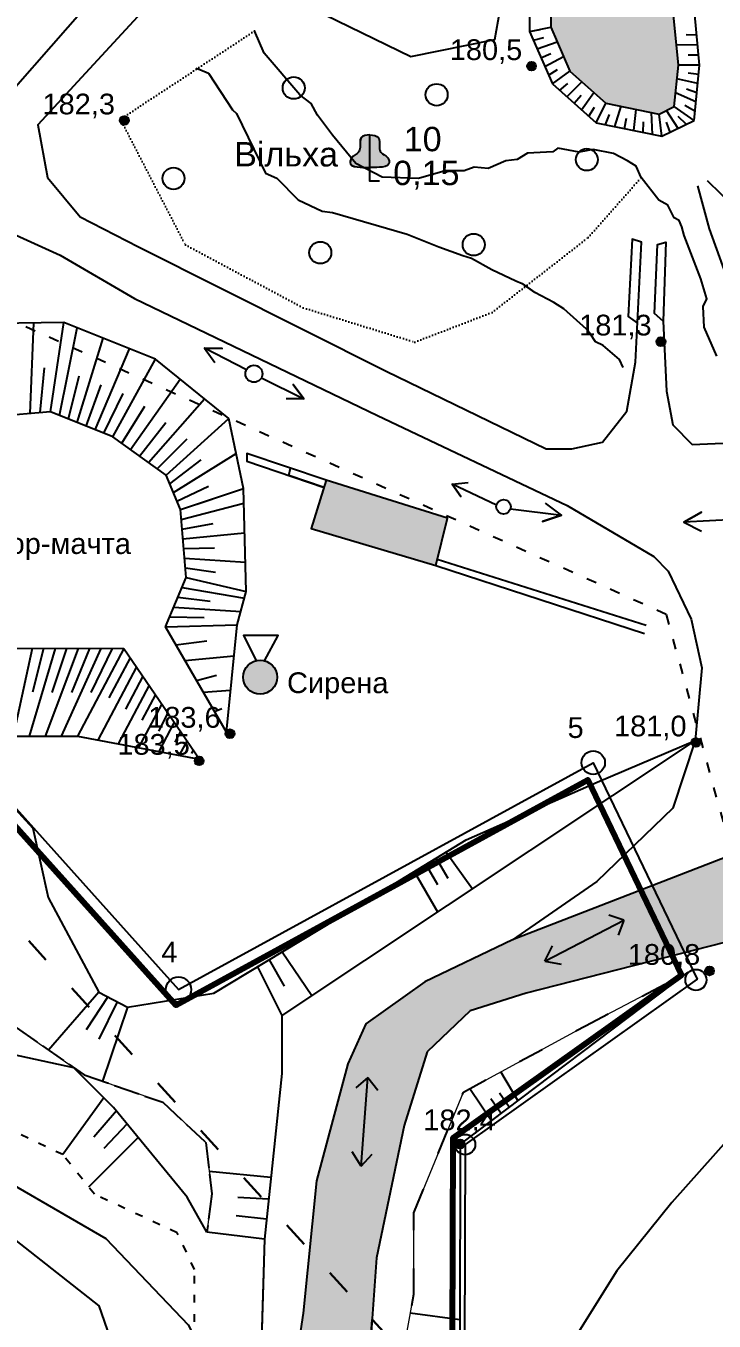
# Model space of a CAD drawing. Header units: millimetres. Extents: x 6243 to 9314, y 4730 to 7085.
# Drawn here: x 7268.1 to 7380.9, y 6031.9 to 6244.3 of the extents above; entities that cross this region are included whole.
import ezdxf

# ---------------------------------------------------------------- set-up
doc = ezdxf.new("R2010")
doc.units = ezdxf.units.MM
doc.header["$LTSCALE"] = 0.7
for name, pattern in [('ACAD_ISO02W100', [15, 12, -3]), ('ACAD_ISO03W100', [30, 12, -18]), ('ACAD_ISO07W100', [3, 0, -3])]:
    doc.linetypes.add(name, pattern=pattern)
for name, color, linetype in [('відм', 14, 'Continuous'), ('горизонталі', 22, 'Continuous'), ('горный отвод', 7, 'Continuous'), ('дерево', 7, 'Continuous'), ('Откос', 7, 'Continuous'), ('свердловини', 7, 'Continuous'), ('чорн', 255, 'Continuous')]:
    doc.layers.add(name, color=color, linetype=linetype)
doc.styles.get("Standard").update_dxf_attribs({"font": 'arial.ttf'})

# ---------------------------------------------------------------- blocks, each defined once
blk = doc.blocks.new('2')
at = {"layer": 'чорн', "color": 7, "ltscale": 0.2, "transparency": 33554687}
for points in [[(5384.23, 2474.06), (5382.07, 2477.27), (5383.33, 2476.55), (5382.07, 2477.27), (5382.25, 2475.85)], [(5385.02, 2472.91), (5387.23, 2469.73), (5387.02, 2471.17), (5387.23, 2469.73), (5385.97, 2470.41)]]:
    blk.add_lwpolyline(points, dxfattribs=at)
blk.add_circle((5384.63, 2473.49), 0.697, dxfattribs=at)

msp = doc.modelspace()

# ---------------------------------------------------------------- hatches: boundary and pattern name
at = {"ltscale": 0.2, "true_color": 0x000000}
h = msp.add_hatch(color=18, dxfattribs=at)
h.dxf.hatch_style = 1
h.paths.add_polyline_path([(7370.78, 6103.28), (7368.88, 6102.54), (7374.05, 6091.77), (7376.05, 6092.28)])
h.paths.add_polyline_path([(7383.86, 6108.36), (7370.78, 6103.28), (7376.05, 6092.28), (7382.64, 6093.97), (7387.13, 6096.42)])
h.paths.add_polyline_path([(7403.83, 6105.51), (7415.57, 6109.82), (7450.63, 6112.41), (7511.18, 6119.43), (7533.78, 6122.26), (7529.57, 6130.11), (7440.65, 6118.81), (7437.33, 6118.51), (7411.1, 6116.09), (7389.76, 6110.65), (7383.86, 6108.36), (7387.13, 6096.42)])
h.paths.add_polyline_path([(7374.05, 6091.77), (7368.88, 6102.54), (7347.88, 6094.38), (7333.47, 6087.53), (7323.83, 6080.6), (7320.84, 6074.05), (7315.75, 6054.86), (7314.59, 6043.47), (7324.86, 6032.14), (7325.59, 6042.21), (7330.12, 6063.92), (7333.85, 6076.02), (7340.94, 6082.76), (7350.12, 6085.65)])
h.paths.add_polyline_path([(7365.39, 6088.44), (7378.97, 6088.43), (7378.98, 6095.43), (7365.39, 6095.45)], flags=9)
h.paths.add_polyline_path([(7459.55, 6108.81), (7473.14, 6108.79), (7473.15, 6115.8), (7459.56, 6115.81)], flags=25)
h = msp.add_hatch(color=18, dxfattribs=at)
h.dxf.hatch_style = 1
h.paths.add_polyline_path([(7312.24, 6024.44), (7312.23, 6017.23), (7323.79, 6017.23), (7324.86, 6032.14), (7314.59, 6043.47), (7313.54, 6033.14)])
at = {"layer": 'відм', "ltscale": 0.2, "true_color": 0x000000}
h = msp.add_hatch(color=18, dxfattribs=at)
h.dxf.hatch_style = 1
h.paths.add_polyline_path([(7351.72, 6237.72, 1), (7350.25, 6237.72, 1)])
h = msp.add_hatch(color=18, dxfattribs=at)
h.dxf.hatch_style = 1
h.paths.add_polyline_path([(7284.94, 6228.81, 1), (7283.48, 6228.81, 1)])
h = msp.add_hatch(color=18, dxfattribs=at)
h.dxf.hatch_style = 1
h.paths.add_polyline_path([(7372.93, 6192.54, 1), (7371.46, 6192.54, 1)])
h = msp.add_hatch(color=18, dxfattribs=at)
h.dxf.hatch_style = 1
h.paths.add_polyline_path([(7302.27, 6128.2, 1), (7300.8, 6128.2, 1)])
h = msp.add_hatch(color=18, dxfattribs=at)
h.dxf.hatch_style = 1
h.paths.add_polyline_path([(7378.65, 6126.78, 1), (7377.18, 6126.78, 1)])
h = msp.add_hatch(color=18, dxfattribs=at)
h.dxf.hatch_style = 1
h.paths.add_polyline_path([(7297.22, 6123.76, 1), (7295.75, 6123.76, 1)])
at = {"layer": 'чорн', "ltscale": 0.2, "true_color": 0xf8991e}
h = msp.add_hatch(color=30, dxfattribs=at)
h.dxf.hatch_style = 1
h.paths.add_polyline_path([(7089.1, 6451.68), (7081.98, 6435.76), (7110.77, 6424.73), (7117.27, 6440.45)])
h.paths.add_polyline_path([(7142.42, 6422.35), (7135.94, 6417.95), (7142.08, 6408.81), (7139.29, 6406.61), (7144.8, 6399.87), (7153.1, 6405.91), (7153.26, 6407.27)])
h.paths.add_polyline_path([(7167.57, 6467.14), (7161.37, 6460.44), (7176.32, 6447.96), (7186.31, 6458.86), (7181.36, 6462.95), (7177.65, 6459.21)])
h.paths.add_polyline_path([(7337.2, 6163.56), (7317.34, 6169.78), (7314.83, 6161.88), (7335.27, 6155.81)])
h.paths.add_polyline_path([(7442.68, 6259.93, -0.347605), (7442.59, 6260.83), (7441.99, 6266.81), (7439.88, 6293.76), (7415.69, 6291.4), (7421.32, 6233.26, -0.429974), (7422.08, 6232.52), (7426.98, 6232.96), (7445.21, 6234.83)])
h.paths.add_polyline_path([(7467.35, 6262.85), (7443.71, 6259.9, -0.319893), (7442.86, 6259.79), (7442.7, 6259.77), (7445.21, 6234.83), (7470.18, 6237.38)])
h.paths.add_polyline_path([(7470.18, 6237.38), (7445.21, 6234.83), (7446.19, 6224.99), (7471.19, 6228.29)])
h.paths.add_polyline_path([(7490.17, 6202.85), (7453.53, 6198.83), (7455.63, 6173.52), (7492.33, 6178.02)])
h.paths.add_polyline_path([(7502.15, 6204.16), (7490.17, 6202.85), (7492.33, 6178.02), (7503.32, 6179.37)])
h.paths.add_polyline_path([(7489.79, 6264.41), (7484.64, 6263.85), (7484.21, 6266.64), (7476.61, 6265.78), (7481.26, 6230.53), (7494.81, 6231.9)])
h.paths.add_polyline_path([(7605.91, 6233.57), (7576.31, 6235.14), (7575.5, 6215.55), (7605.11, 6214.88)])
h.paths.add_polyline_path([(7635.46, 6231.28), (7616.46, 6232.2), (7615.78, 6219.39), (7634.86, 6218.65)])
h.paths.add_polyline_path([(7629.1, 6237.04), (7616.76, 6237.44), (7616.46, 6232.2), (7629.1, 6231.59)])
h.paths.add_polyline_path([(7541.73, 6281.35), (7539.44, 6275.22), (7543.85, 6273.77), (7543.04, 6272.05), (7551.3, 6269.4), (7552.62, 6272.72), (7578.65, 6264.84), (7579.55, 6267.98), (7579.55, 6269.81)])
h.paths.add_polyline_path([(7607.16, 6261.15), (7582.56, 6262.48), (7582.55, 6254.24), (7607.15, 6253.63)])
h.paths.add_polyline_path([(7657.49, 6203.44), (7643.22, 6202.27), (7645.02, 6189.86), (7658.59, 6191.58)])
h.paths.add_polyline_path([(7634.29, 6198.53), (7600.66, 6194.64), (7601.56, 6187.72), (7601.95, 6184.1), (7635.22, 6188.13)])
h.paths.add_polyline_path([(7643.46, 6096.07), (7629.22, 6094.03), (7629.87, 6087.95), (7632.94, 6088.41), (7633.21, 6086.21), (7636.12, 6086.6), (7635.87, 6088.8), (7638.97, 6089.28), (7639.31, 6086.81), (7642.08, 6087.17), (7641.78, 6089.71), (7644.34, 6090.06)])
h.paths.add_polyline_path([(7094.55, 6434.2), (7101.96, 6431.47), (7104.38, 6438.05), (7096.97, 6440.78)], flags=24)
h.paths.add_polyline_path([(7139.86, 6410.84), (7144.87, 6404.74), (7150.29, 6409.18), (7145.27, 6415.29)], flags=25)
h.paths.add_polyline_path([(7168.77, 6455.18), (7176.18, 6452.45), (7178.6, 6459.03), (7171.19, 6461.76)], flags=24)
h.paths.add_polyline_path([(7427.66, 6260.39), (7435.96, 6261.18), (7435.18, 6269.38), (7426.88, 6268.59)], flags=24)
h.paths.add_polyline_path([(7452.2, 6247.57), (7460.5, 6248.36), (7459.72, 6256.56), (7451.42, 6255.77)], flags=24)
h.paths.add_polyline_path([(7456.28, 6226.73), (7464.58, 6227.52), (7463.8, 6235.73), (7455.5, 6234.94)], flags=24)
h.paths.add_polyline_path([(7468.9, 6181.83), (7477.2, 6182.62), (7476.42, 6190.83), (7468.12, 6190.04)], flags=24)
h.paths.add_polyline_path([(7493.22, 6185.32), (7501.53, 6186.11), (7500.75, 6194.32), (7492.44, 6193.53)], flags=24)
h.paths.add_polyline_path([(7480.81, 6242.64), (7489.11, 6243.43), (7488.33, 6251.63), (7480.02, 6250.84)], flags=24)
h.paths.add_polyline_path([(7586.89, 6219.95), (7595.2, 6220.74), (7594.42, 6228.94), (7586.11, 6228.15)], flags=24)
h.paths.add_polyline_path([(7621.86, 6220.53), (7630.16, 6221.32), (7629.38, 6229.53), (7621.08, 6228.74)], flags=24)
h.paths.add_polyline_path([(7544.36, 6271.72), (7552.66, 6272.51), (7551.88, 6280.71), (7543.58, 6279.92)], flags=24)
h.paths.add_polyline_path([(7589.26, 6253.03), (7597.57, 6253.82), (7596.79, 6262.03), (7588.48, 6261.24)], flags=9)
h.paths.add_polyline_path([(7647.29, 6193.03), (7655.59, 6193.82), (7654.81, 6202.03), (7646.51, 6201.24)], flags=24)
h.paths.add_polyline_path([(7615.11, 6184.68), (7623.41, 6185.47), (7622.63, 6193.68), (7614.33, 6192.89)], flags=25)
h.paths.add_polyline_path([(7631.58, 6087.21), (7639.89, 6088), (7639.1, 6096.2), (7630.8, 6095.41)], flags=9)
at = {"layer": 'чорн', "ltscale": 0.2, "true_color": 0x000000}
h = msp.add_hatch(color=18, dxfattribs=at)
h.dxf.hatch_style = 1
h.paths.add_polyline_path([(7354.16, 6254.93), (7354.15, 6244.12), (7357.28, 6236.9), (7363.18, 6231.66), (7371.9, 6229.86), (7374.37, 6231.09), (7375.05, 6237.89), (7374.28, 6246.15), (7375.18, 6254.84), (7372.95, 6262.11), (7370.43, 6265.16), (7367.87, 6266.53), (7357.06, 6261.32)])
h = msp.add_hatch(color=18, dxfattribs=at)
h.dxf.hatch_style = 1
edge = h.paths.add_edge_path()
edge.add_spline(control_points=[(7324.45, 6221.11), (7324.94, 6221.11), (7325.95, 6221.1), (7327.85, 6221.29), (7327.49, 6223.01), (7326.25, 6223.32), (7325.93, 6224.64), (7326.25, 6226.26), (7325.04, 6226.39), (7324.46, 6226.46)], knot_values=[0, 0, 0, 0, 0.79324, 1.617737, 2.123988, 2.843267, 3.252671, 4.0697, 4.805889, 4.805889, 4.805889, 4.805889], degree=3, periodic=0)
edge.add_line((7324.46, 6226.46), (7324.45, 6221.11))
edge = h.paths.add_edge_path()
edge.add_spline(control_points=[(7324.46, 6226.46), (7323.88, 6226.4), (7322.66, 6226.26), (7322.98, 6224.65), (7322.66, 6223.32), (7321.42, 6223.02), (7321.05, 6221.3), (7322.95, 6221.11), (7323.96, 6221.11), (7324.45, 6221.11)], knot_values=[0, 0, 0, 0, 0.736189, 1.553218, 1.962623, 2.681901, 3.188152, 4.012649, 4.805889, 4.805889, 4.805889, 4.805889], degree=3, periodic=0)
edge.add_line((7324.45, 6221.11), (7324.46, 6226.46))
h = msp.add_hatch(color=18, dxfattribs=at)
h.dxf.hatch_style = 1
h.paths.add_polyline_path([(7255.58, 6149.14), (7263.66, 6149.08), (7261.57, 6151.86), (7264.31, 6154.74), (7255.58, 6154.76)])
h.paths.add_polyline_path([(7309.27, 6137.49, 1), (7303.7, 6137.49, 1)])
h = msp.add_hatch(color=18, dxfattribs=at)
h.dxf.hatch_style = 1
h.paths.add_polyline_path([(7380.9, 6089.31, 1), (7379.43, 6089.31, 1)])
h = msp.add_hatch(color=18, dxfattribs=at)
h.dxf.hatch_style = 1
h.paths.add_polyline_path([(7340.01, 6060.9, 1), (7338.54, 6060.91, 1)])

# ---------------------------------------------------------------- linework, layer by layer
at = {"color": 18, "ltscale": 0.2, "true_color": 0x000000}
for points in [[(7437.33, 6118.51), (7411.1, 6116.09), (7389.76, 6110.65), (7347.88, 6094.38)], [(7323.79, 6017.23), (7324.86, 6032.14)]]:
    msp.add_lwpolyline(points, dxfattribs=at)
at = {"layer": 'відм', "color": 18, "ltscale": 0.2, "true_color": 0x000000}
for centre in [(7350.98, 6237.72), (7284.21, 6228.81), (7372.2, 6192.54), (7301.54, 6128.2), (7377.92, 6126.78), (7296.49, 6123.76)]:
    msp.add_circle(centre, 0.733, dxfattribs=at)
at = {"layer": 'горизонталі', "color": 18, "true_color": 0x000000}
for points in [[(7381.34, 6190.16), (7379.3, 6194.92), (7379.12, 6198.3), (7379.74, 6199.54), (7378.71, 6202.86), (7376.02, 6209.92), (7375.6, 6211.37), (7375.19, 6212.41), (7374.36, 6212.83), (7373.33, 6214.9), (7371.87, 6215.73), (7368.97, 6219.47), (7368.15, 6221.34), (7366.69, 6222.17), (7364.41, 6223.42), (7361.1, 6224.05), (7358.81, 6223.63), (7355.29, 6224.26), (7354.46, 6223.64), (7350.31, 6223.44), (7348.64, 6222.4), (7346.78, 6222.2), (7343.87, 6220.96), (7341.59, 6221.17), (7339.93, 6220.54), (7336.82, 6220.55), (7332.46, 6219.31), (7326.47, 6219.52), (7322.16, 6221.73), (7318.36, 6226.38), (7315.87, 6229.7), (7314.83, 6231.57), (7312.97, 6233.03), (7307.16, 6239.85), (7305.58, 6243.51)], [(7295.96, 6237.4), (7296.58, 6237.19), (7298.03, 6236.57), (7301.97, 6230.55), (7302.59, 6229.93), (7307.35, 6220.17), (7309.22, 6219.34), (7312.74, 6215.8), (7316.68, 6213.93), (7318.34, 6213.72), (7330.58, 6210.18), (7335.76, 6208.1), (7339.7, 6206.64), (7341.16, 6206.23), (7344.47, 6204.36), (7348.41, 6202.48), (7349.45, 6202.07)], [(7378.17, 6218.09), (7380.13, 6211.06), (7384.5, 6198.89), (7387.74, 6193.28), (7392.56, 6184.9), (7395.53, 6178.88), (7399.75, 6173.06), (7404.23, 6168.03), (7407.52, 6165.36), (7409.58, 6165.06), (7413.93, 6164.85), (7418.91, 6165.26), (7423.27, 6165.67), (7426.8, 6165.46), (7433.44, 6166.07), (7436.14, 6166.07), (7441.32, 6163.99), (7445.88, 6163.57), (7448.37, 6163.15), (7449.62, 6163.15), (7456.05, 6165.42), (7459.58, 6166.87), (7463.53, 6169.06), (7471.86, 6175.49)], [(7384.3, 6214.52), (7379.83, 6218.92)], [(7366.01, 6188.3), (7365.41, 6189.6), (7362.72, 6191.89), (7361.47, 6192.51), (7360.64, 6193.75), (7360.02, 6194.59), (7356.29, 6197.91), (7354.63, 6198.95), (7351.52, 6200.61), (7349.45, 6202.07), (7351.52, 6200.61)]]:
    msp.add_lwpolyline(points, dxfattribs=at)
at = {"layer": 'горный отвод', "color": 18, "ltscale": 0.2, "true_color": 0x000000}
msp.add_lwpolyline([(7101.75, 5118.13), (6763.7, 5216.95), (6669.54, 5363.81), (6703.57, 5437.88), (6904.12, 5595.57), (6921.23, 6210.33), (7090.25, 6238.81), (7199.86, 6190.22), (7293.11, 6086.23), (7361.1, 6123.46), (7378.12, 6087.96), (7340.09, 6060.82), (7338.46, 5566.72), (7475, 5378.32), (7101.75, 5118.13)], dxfattribs=at)
at = {"layer": 'горный отвод', "color": 18, "lineweight": 200, "ltscale": 0.2, "true_color": 0x000000}
msp.add_lwpolyline([(7101.39, 5120.34), (6764.99, 5218.68), (6671.84, 5363.97), (6705.21, 5436.59), (6906.11, 5594.56), (6923.21, 6208.61), (7089.99, 6236.71), (7198.64, 6188.54), (7292.67, 6083.68), (7360.2, 6120.66), (7375.56, 6088.62), (7338.07, 6061.87), (7336.43, 5566.06), (7472.15, 5378.8)], close=True, dxfattribs=at)
at = {"layer": 'дерево', "color": 18, "ltscale": 0.2, "true_color": 0x000000}
for centre in [(7312, 6234.15), (7335.42, 6233.03), (7360.04, 6222.39), (7292.28, 6219.3), (7316.35, 6207.13), (7341.5, 6208.44)]:
    msp.add_circle(centre, 1.8, dxfattribs=at)
at = {"layer": 'Откос', "color": 18, "true_color": 0x000000}
for p, q in [((7350.67, 6243.41), (7354.15, 6244.12)), ((7350.67, 6243.41), (7352.41, 6243.76)), ((7351.29, 6241.97), (7352.98, 6242.45)), ((7378.07, 6242.83), (7376.33, 6242.84)), ((7351.91, 6240.54), (7355.19, 6241.72)), ((7378.23, 6241.18), (7374.74, 6241.2)), ((7352.53, 6239.11), (7354.12, 6239.81)), ((7353.15, 6237.68), (7356.23, 6239.31)), ((7378.38, 6239.53), (7376.64, 6239.54)), ((7353.77, 6236.25), (7355.26, 6237.18)), ((7354.4, 6234.82), (7357.28, 6236.9)), ((7354.4, 6234.82), (7357.28, 6236.9)), ((7378.54, 6237.88), (7375.05, 6237.89)), ((7378.54, 6237.88), (7375.05, 6237.89)), ((7378.39, 6236.37), (7376.66, 6236.56)), ((7355.59, 6233.75), (7356.93, 6234.89)), ((7356.79, 6232.69), (7359.24, 6235.16)), ((7378.24, 6234.86), (7374.82, 6235.62)), ((7378.09, 6233.36), (7376.4, 6233.92)), ((7357.98, 6231.63), (7359.11, 6232.96)), ((7359.18, 6230.57), (7361.21, 6233.41)), ((7377.94, 6231.85), (7374.6, 6233.35)), ((7360.37, 6229.51), (7361.29, 6231.02)), ((7361.57, 6228.45), (7363.18, 6231.66)), ((7361.57, 6228.45), (7363.18, 6231.66)), ((7363.11, 6228.13), (7363.77, 6229.77)), ((7364.66, 6227.81), (7365.67, 6231.15)), ((7367.74, 6227.17), (7368.16, 6230.63)), ((7370.83, 6226.53), (7370.65, 6230.11)), ((7372.37, 6226.21), (7371.9, 6229.86)), ((7375, 6227.52), (7373.13, 6230.47)), ((7377.63, 6228.83), (7374.37, 6231.09)), ((7377.63, 6228.83), (7374.37, 6231.09)), ((7377.78, 6230.34), (7376.13, 6231.28)), ((7366.2, 6227.49), (7366.56, 6229.19)), ((7369.29, 6226.85), (7369.35, 6228.61)), ((7372.37, 6226.21), (7372.13, 6228.03)), ((7373.69, 6226.87), (7373.1, 6228.52)), ((7376.32, 6228.18), (7375.04, 6229.48))]:
    msp.add_line(p, q, dxfattribs=at)
at = {"layer": 'Откос', "color": 18, "ltscale": 0.5, "true_color": 0x000000}
for p, q in [((7268.77, 6180.74), (7269.4, 6195.6)), ((7272.13, 6181.03), (7274.32, 6195.68)), ((7273.59, 6180.44), (7276.47, 6194.82)), ((7276.51, 6179.27), (7280.77, 6193.09)), ((7279.43, 6178.09), (7285.06, 6191.36)), ((7282.35, 6176.92), (7289.36, 6189.63)), ((7282.35, 6176.92), (7289.36, 6189.63)), ((7270.45, 6180.88), (7271.15, 6188.26)), ((7272.13, 6181.03), (7273.23, 6188.35)), ((7275.05, 6179.85), (7276.84, 6186.9)), ((7277.97, 6178.68), (7280.44, 6185.45)), ((7285.26, 6174.82), (7293.36, 6186.39)), ((7280.89, 6177.51), (7284.05, 6184)), ((7288.18, 6172.72), (7297.36, 6183.15)), ((7283.81, 6175.87), (7287.58, 6181.94)), ((7286.72, 6173.77), (7291.04, 6179.27)), ((7291.09, 6170.61), (7301.36, 6179.91)), ((7291.09, 6170.61), (7301.36, 6179.91)), ((7289.63, 6171.67), (7294.5, 6176.6)), ((7291.67, 6169.2), (7296.82, 6173.12)), ((7292.26, 6167.79), (7302.56, 6174.17)), ((7292.84, 6166.38), (7298, 6168.84)), ((7293.42, 6164.97), (7303.76, 6168.43)), ((7293.42, 6164.97), (7298.59, 6166.7)), ((7293.56, 6163.38), (7303.82, 6166.01)), ((7293.7, 6161.79), (7298.79, 6162.7)), ((7293.83, 6160.2), (7303.95, 6161.19)), ((7293.97, 6158.61), (7298.99, 6158.69)), ((7294.1, 6157.02), (7304.07, 6156.36)), ((7294.24, 6155.43), (7299.19, 6154.69)), ((7294.37, 6153.83), (7299.29, 6152.69)), ((7294.37, 6153.83), (7304.2, 6151.54)), ((7293.7, 6152.22), (7303.91, 6150.45)), ((7292.34, 6148.98), (7303.32, 6148.26)), ((7293.02, 6150.6), (7298.31, 6149.98)), ((7291.66, 6147.37), (7297.34, 6147.27)), ((7290.99, 6145.75), (7302.73, 6146.08)), ((7269.13, 6142.21), (7265.98, 6127.8)), ((7272.88, 6142.21), (7268.61, 6127.8)), ((7271, 6142.21), (7269.15, 6135.01)), ((7276.63, 6142.2), (7271.25, 6127.8)), ((7274.75, 6142.2), (7272.34, 6135)), ((7280.38, 6142.2), (7273.89, 6127.79)), ((7278.5, 6142.2), (7275.54, 6135)), ((7284.12, 6142.19), (7276.53, 6127.79)), ((7284.12, 6142.19), (7276.53, 6127.79)), ((7282.25, 6142.2), (7278.73, 6134.99)), ((7285.16, 6140.68), (7281.68, 6134.08)), ((7286.2, 6139.17), (7279.87, 6127.17)), ((7288.27, 6136.15), (7283.21, 6126.55)), ((7287.24, 6137.66), (7284.39, 6132.26)), ((7289.31, 6134.64), (7287.1, 6130.44)), ((7290.35, 6133.13), (7286.55, 6125.93)), ((7291.38, 6131.62), (7289.8, 6128.62)), ((7292.42, 6130.11), (7289.89, 6125.31)), ((7293.46, 6128.6), (7292.51, 6126.8)), ((7294.5, 6127.09), (7293.23, 6124.69)), ((7295.53, 6125.58), (7295.22, 6124.98))]:
    msp.add_line(p, q, dxfattribs=at)
at = {"layer": 'свердловини', "color": 18, "linetype": 'ACAD_ISO03W100', "lineweight": 30, "ltscale": 0.5, "true_color": 0x000000}
msp.add_lwpolyline([(7327.8, 6028.9), (7187.35, 6183.83)], dxfattribs=at)
at = {"layer": 'чорн', "color": 18, "true_color": 0x000000}
for p, q in [((7350.69, 6255.68), (7350.67, 6243.41)), ((7354.16, 6254.93), (7354.15, 6244.12)), ((7375.05, 6237.89), (7374.28, 6246.15)), ((7378.54, 6237.88), (7377.76, 6246.14)), ((7350.67, 6243.41), (7354.4, 6234.82)), ((7354.15, 6244.12), (7357.28, 6236.9)), ((7357.28, 6236.9), (7363.18, 6231.66)), ((7374.37, 6231.09), (7375.05, 6237.89)), ((7377.63, 6228.83), (7378.54, 6237.88)), ((7354.4, 6234.82), (7361.57, 6228.45)), ((7363.18, 6231.66), (7371.9, 6229.86)), ((7371.9, 6229.86), (7374.37, 6231.09)), ((7361.57, 6228.45), (7372.37, 6226.21)), ((7372.37, 6226.21), (7377.63, 6228.83))]:
    msp.add_line(p, q, dxfattribs=at)
at = {"layer": 'чорн', "color": 18, "ltscale": 0.5, "true_color": 0x000000}
for p, q in [((7274.32, 6195.68), (7254.62, 6195.35)), ((7289.36, 6189.63), (7274.32, 6195.68)), ((7301.36, 6179.91), (7289.36, 6189.63)), ((7272.13, 6181.03), (7258.66, 6179.87)), ((7282.35, 6176.92), (7272.13, 6181.03)), ((7303.76, 6168.43), (7301.36, 6179.91)), ((7291.09, 6170.61), (7282.35, 6176.92)), ((7293.42, 6164.97), (7291.09, 6170.61)), ((7304.2, 6151.54), (7303.76, 6168.43)), ((7294.37, 6153.83), (7293.42, 6164.97)), ((7290.99, 6145.75), (7294.37, 6153.83)), ((7302.73, 6146.08), (7304.2, 6151.54)), ((7300.97, 6128.46), (7290.99, 6145.75)), ((7300.97, 6128.46), (7302.73, 6146.08)), ((7292.69, 6142.79), (7297.73, 6143.43)), ((7265.38, 6142.22), (7284.12, 6142.19)), ((7284.12, 6142.19), (7296.57, 6124.06)), ((7294.16, 6140.24), (7302.22, 6140.97)), ((7296.07, 6136.95), (7299.34, 6137.84)), ((7297.16, 6135.04), (7301.65, 6135.34)), ((7299, 6131.87), (7300.22, 6132.36)), ((7263.34, 6127.81), (7276.53, 6127.79)), ((7276.53, 6127.79), (7296.57, 6124.06))]:
    msp.add_line(p, q, dxfattribs=at)
at = {"layer": 'чорн', "color": 18, "lineweight": 0, "ltscale": 0.2, "true_color": 0x000000}
for p, q in [((7292.67, 6083.68), (7198.64, 6188.54)), ((7360.2, 6120.66), (7292.67, 6083.68)), ((7362.12, 6116.65), (7360.2, 6120.66)), ((7310.07, 6081.99), (7362.12, 6116.65)), ((7366.14, 6108.27), (7361.7, 6103.99)), ((7375.56, 6088.62), (7366.14, 6108.27)), ((7361.7, 6103.99), (7347.88, 6094.38)), ((7347.88, 6094.38), (7333.47, 6087.53)), ((7333.47, 6087.53), (7323.83, 6080.6)), ((7359.83, 6080.31), (7375.24, 6088.39)), ((7375.24, 6088.39), (7375.56, 6088.62)), ((7310.06, 6072.47), (7310.07, 6081.99)), ((7266.51, 6080), (7277.66, 6072.25)), ((7323.83, 6080.6), (7320.84, 6074.05)), ((7339.81, 6069.4), (7359.83, 6080.31)), ((7275.96, 6073.43), (7257.03, 6077.5)), ((7282.45, 6066.9), (7275.96, 6073.43)), ((7307.19, 6045.32), (7310.06, 6072.47)), ((7320.84, 6074.05), (7315.75, 6054.86)), ((7277.66, 6072.25), (7290.51, 6067.75)), ((7331.68, 6049.63), (7339.81, 6069.4)), ((7294.54, 6052.18), (7282.45, 6066.9)), ((7290.51, 6067.75), (7297.61, 6061.17)), ((7297.61, 6061.17), (7298.57, 6052.73)), ((7315.75, 6054.86), (7313.54, 6033.14)), ((7297.75, 6046.47), (7294.54, 6052.18)), ((7298.57, 6052.73), (7297.75, 6046.47)), ((7331.66, 6036.3), (7331.68, 6049.63)), ((7306.14, 6010.14), (7307.19, 6045.32)), ((7327.74, 6013.75), (7331.66, 6036.3)), ((7313.54, 6033.14), (7312.24, 6024.44))]:
    msp.add_line(p, q, dxfattribs=at)
at = {"layer": 'чорн', "color": 18, "ltscale": 0.15, "true_color": 0x000000}
for p, q in [((7382.64, 6093.97), (7350.12, 6085.65)), ((7350.12, 6085.65), (7340.94, 6082.76)), ((7340.94, 6082.76), (7333.85, 6076.02)), ((7333.85, 6076.02), (7330.12, 6063.92)), ((7330.12, 6063.92), (7325.59, 6042.21)), ((7325.59, 6042.21), (7323.79, 6017.23))]:
    msp.add_line(p, q, dxfattribs=at)
at = {"layer": 'чорн', "color": 18, "true_color": 0x000000}
for points in [[(7296.62, 6321.9), (7281.23, 6304.03), (7266.81, 6284.68), (7259.31, 6272.6), (7253.76, 6260.43), (7250.84, 6250.34), (7252.93, 6231.56), (7255, 6228.12), (7260.89, 6228.11), (7277.67, 6247.23), (7318.05, 6295.06), (7329.13, 6305.84), (7339.48, 6317.97), (7347.03, 6320.45), (7363.54, 6321.22)], [(7293.57, 6253.61), (7309.72, 6248.66), (7315.12, 6247.1), (7331.17, 6239.32), (7344.97, 6242.12), (7346.31, 6249.82), (7346.95, 6259.75), (7349.96, 6264.49), (7348.2, 6276.26), (7337.62, 6274.51), (7335.68, 6282.81)], [(7293.57, 6253.61), (7270.04, 6228.09), (7271.65, 6219.47), (7277, 6212.98), (7286.56, 6208.11), (7327.13, 6187.7), (7353.36, 6174.94), (7357.61, 6174.94), (7362.59, 6176.05), (7366.62, 6181.13), (7368.03, 6189.19), (7369, 6208.87), (7367.46, 6209.32), (7366.85, 6196.66), (7368.34, 6195.56)], [(7247.67, 6218.51), (7273.69, 6206.74), (7285.91, 6199.63), (7325.71, 6180.44), (7356.82, 6165.66), (7371.04, 6157.31), (7373.38, 6154.9), (7377.16, 6146.99), (7378.88, 6139.02), (7377.82, 6127.1), (7374.12, 6115.98), (7361.7, 6103.99), (7347.88, 6094.38), (7333.47, 6087.53), (7323.83, 6080.6), (7320.84, 6074.05), (7315.75, 6054.86), (7313.54, 6033.14), (7312.24, 6024.44)], [(7372.58, 6195.88), (7371.13, 6197.16), (7371.61, 6208.48), (7372.99, 6208.87), (7372.58, 6195.88), (7373.11, 6184.4), (7374.13, 6178.89), (7377.32, 6175.63), (7386.17, 6176.04), (7388.12, 6177.88), (7387.33, 6191.41), (7385.19, 6191.42), (7386.6, 6178.18), (7388.12, 6177.88)]]:
    msp.add_lwpolyline(points, dxfattribs=at)
at = {"layer": 'чорн', "color": 18, "linetype": 'ACAD_ISO03W100', "ltscale": 0.2, "true_color": 0x000000}
for points in [[(7373.05, 6147.77), (7224.18, 6214.71), (7170.85, 6224.92), (7146.99, 6284.2)], [(7373.05, 6147.77), (7373.05, 6147.77), (7397.37, 6059.08), (7392.17, 6027.52), (7392.56, 6019.1), (7417.71, 6013.95), (7481.65, 6008.12)]]:
    msp.add_lwpolyline(points, dxfattribs=at)
at = {"layer": 'чорн', "color": 18, "linetype": 'ACAD_ISO07W100', "ltscale": 0.2, "true_color": 0x000000}
msp.add_lwpolyline([(7305.58, 6243.51), (7283.58, 6229.03), (7294.23, 6208.41), (7313.57, 6198.09), (7331.84, 6192.46), (7344.51, 6197.33), (7360.26, 6209.6), (7368.97, 6219.47)], dxfattribs=at)
at = {"layer": 'чорн', "color": 18, "ltscale": 0.2, "true_color": 0x000000}
for points in [[(7326.08, 6218.88), (7324.45, 6218.88), (7324.46, 6226.46)], [(7317.34, 6169.78), (7314.83, 6161.88), (7335.27, 6155.81), (7337.2, 6163.56), (7317.34, 6169.78), (7304.31, 6174.2), (7304.31, 6172.93), (7316.96, 6168.59), (7311.18, 6170.57), (7311.47, 6171.77)], [(7345.22, 6165.68), (7337.97, 6169.15), (7339.38, 6167.11), (7337.97, 6169.15), (7340.61, 6169.42)], [(7347.53, 6165.08), (7355.9, 6164.09), (7352.77, 6163), (7355.9, 6164.09), (7353.27, 6166.03)], [(7384.37, 6163.38), (7375.94, 6162.93), (7378.84, 6164.54), (7375.94, 6162.93), (7378.86, 6161.46)], [(7335.27, 6155.81), (7369.48, 6144.65)], [(7335.52, 6156.82), (7369.8, 6146.03)], [(7307.23, 6140.18), (7309.43, 6144.32), (7303.76, 6144.33), (7305.85, 6140.2)], [(7366.1, 6097.64), (7363.64, 6098.43)], [(7353.17, 6090.89), (7366.1, 6097.64)], [(7366.1, 6097.64), (7365.2, 6095.16)], [(7353.17, 6090.89), (7354.41, 6093.41)], [(7353.17, 6090.89), (7355.82, 6090.4)], [(7324.14, 6071.8), (7322.17, 6070.12)], [(7323.05, 6057.25), (7324.14, 6071.8)], [(7324.14, 6071.8), (7325.77, 6069.73)], [(7323.05, 6057.25), (7321.56, 6059.64)], [(7323.05, 6057.25), (7324.86, 6059.25)]]:
    msp.add_lwpolyline(points, dxfattribs=at)
at = {"layer": 'чорн', "color": 18, "linetype": 'ACAD_ISO02W100', "ltscale": 0.5, "true_color": 0x000000}
msp.add_lwpolyline([(6951.48, 6183.62), (6955.39, 6187.92), (6961.9, 6192.46), (6975.73, 6197.6), (7007.83, 6206.32), (7038.41, 6208.67), (7072.39, 6208.63), (7101.24, 6204.79), (7133.8, 6198.16), (7167.05, 6179.37), (7199.26, 6151.89), (7221, 6126.86), (7237.51, 6114.67), (7253.89, 6098.62), (7266.51, 6080), (7277.66, 6072.25), (7290.51, 6067.75), (7297.61, 6061.17), (7298.57, 6052.73), (7297.75, 6046.47)], dxfattribs=at)
at = {"layer": 'чорн', "color": 240, "ltscale": 0.2, "true_color": 0xed1f24, "transparency": 33554687}
for points in [[(7004.17, 6134.26), (7019.59, 6156.46), (7037.07, 6176.48), (7062.87, 6181.69), (7119.41, 6165.63), (7163.12, 6136.73), (7209.18, 6096.57), (7241.6, 6075.66), (7258.11, 6058.75), (7281.21, 6045.41), (7294.67, 6031.23), (7296.04, 6028.63)], [(6992.83, 6025.99), (6994.67, 6041.82), (6999.84, 6055.55), (7003.72, 6068.98), (7013.25, 6085.69), (7015.36, 6101.07), (7035, 6125.06), (7045.01, 6149.42), (7050.81, 6154.23), (7072.49, 6163.75), (7109.42, 6156.72), (7132.32, 6151.57), (7154.2, 6139.84), (7181.05, 6114.81), (7192.3, 6104.91), (7199.01, 6094.34), (7218.4, 6079.86), (7236.74, 6072.04), (7258.42, 6051.39), (7280.05, 6034.34), (7295.37, 5990.31)]]:
    msp.add_lwpolyline(points, dxfattribs=at)
at = {"layer": 'чорн', "color": 18, "ltscale": 0.5, "true_color": 0x000000}
for points in [[(7259.81, 6122.97), (7269.23, 6112.72), (7271.75, 6101.34), (7280.02, 6085.82), (7284.74, 6083.33), (7298.9, 6085.63), (7318.92, 6097.73), (7340.25, 6110.8), (7361.76, 6120.27), (7377.82, 6127.1)], [(7377.82, 6127.1), (7310.07, 6081.99), (7310.06, 6072.47), (7307.19, 6045.32), (7306.14, 6010.14)], [(7336.99, 6108.8), (7341.3, 6102.79)], [(7333.64, 6106.75), (7335.58, 6103.48)], [(7335.33, 6107.78), (7337.25, 6104.51)], [(7331.75, 6105.59), (7335.56, 6098.97)], [(7310.12, 6092.41), (7314.96, 6085.25)], [(7414.49, 6091.66), (7393.23, 6072.9), (7373.98, 6051.31), (7364.94, 6040.11), (7357.5, 6028.11), (7354.74, 6023.65), (7350.92, 6013.11), (7348.71, 5995.5), (7348.68, 5969.43), (7348.65, 5943.62), (7346.42, 5918.79), (7344.21, 5901.18), (7336.57, 5875.6), (7334.46, 5865.31), (7328.26, 5844.89), (7328.23, 5819.56), (7328.22, 5811.67), (7331.32, 5788.94), (7335.11, 5773.26), (7341.54, 5741.7), (7343.89, 5716.05), (7346.35, 5666.85), (7344.58, 5633.08)], [(7306.04, 6089.95), (7310.07, 6081.99)], [(7307.96, 6091.11), (7310.43, 6086.78)], [(7376.59, 6089.1), (7339.27, 6060.9), (7339.24, 6029.68)], [(7280.02, 6085.82), (7271.82, 6076.31)], [(7281.53, 6085.03), (7277.98, 6079.62)], [(7283.05, 6084.22), (7280.03, 6078.12)], [(7284.74, 6083.33), (7280.65, 6071.2)], [(7297.75, 6046.47), (7294.54, 6052.18), (7282.45, 6066.9), (7275.96, 6073.43), (7257.03, 6077.5)], [(7348.74, 6068.06), (7345.93, 6072.73)], [(7280.89, 6068.47), (7274.12, 6059.16)], [(7344.38, 6064.76), (7340.88, 6069.98)], [(7345.95, 6065.95), (7344.31, 6068.33)], [(7347.31, 6066.97), (7345.72, 6069.25)], [(7282.92, 6066.33), (7279.22, 6062.02)], [(7284.68, 6064.19), (7280.84, 6060.19)], [(7286.51, 6061.95), (7278.36, 6053.85)], [(7308.26, 6055.41), (7298.15, 6056.4)], [(7307.88, 6051.85), (7302.85, 6052.14)], [(7307.53, 6048.56), (7302.54, 6049.11)], [(7307.19, 6045.32), (7297.75, 6046.47)], [(7339.24, 6032.05), (7331.11, 6033.15)]]:
    msp.add_lwpolyline(points, dxfattribs=at)
at = {"layer": 'чорн', "color": 18, "linetype": 'ACAD_ISO03W100', "ltscale": 0.5, "true_color": 0x000000}
msp.add_lwpolyline([(7314.96, 5631.57), (7316.2, 5663.21), (7317.68, 5701.78), (7317.68, 5708.1), (7314.06, 5739), (7312.16, 5749.87), (7310.77, 5782.76), (7310.78, 5792.02), (7311.83, 5804.81), (7311.84, 5815.13), (7315.27, 5821.83), (7315.31, 5855.85), (7315.35, 5891.24), (7318.72, 5920.05), (7321.86, 5948.66), (7325.3, 5968.5), (7327.71, 5991.05), (7327.74, 6013.75), (7331.66, 6036.3), (7331.68, 6049.63), (7339.81, 6069.4), (7359.83, 6080.31), (7376.59, 6089.1)], dxfattribs=at)
at = {"layer": 'чорн', "color": 18, "linetype": 'ACAD_ISO03W100', "ltscale": 0.15, "true_color": 0x000000}
msp.add_lwpolyline([(7288.77, 5673.77), (7291.16, 5684.39), (7295.15, 5705.91), (7290.77, 5720.76), (7290.8, 5745.58), (7290.82, 5760.95), (7290.83, 5774.81), (7285.32, 5792.62), (7285.34, 5812.96), (7283.54, 5834.29), (7284.68, 5861.5), (7283.37, 5880.71), (7291.34, 5924.2), (7295.64, 5963.32), (7295.69, 6003.39), (7295.73, 6040.32), (7292.9, 6046.34), (7279.32, 6052.66), (7274.12, 6059.16), (7256.88, 6067.44)], dxfattribs=at)
at = {"layer": 'чорн', "color": 18, "ltscale": 0.2, "true_color": 0x000000}
for centre, radius in [((7346.39, 6165.44), 1.19), ((7306.49, 6137.49), 2.79), ((7361.1, 6123.46), 1.92), ((7377.93, 6087.83), 1.73), ((7380.16, 6089.31), 0.733), ((7293.11, 6086.23), 2.08), ((7340.09, 6060.82), 1.67), ((7339.27, 6060.9), 0.733)]:
    msp.add_circle(centre, radius, dxfattribs=at)
for points in [[(7324.46, 6226.46), (7323.05, 6226.01), (7322.87, 6224.39), (7322.62, 6223.61), (7321.5, 6222.7), (7321.32, 6221.71), (7322.87, 6221.14), (7324.45, 6221.11)], [(7324.46, 6226.46), (7325.86, 6226.01), (7326.04, 6224.38), (7326.29, 6223.6), (7327.4, 6222.7), (7327.59, 6221.7), (7326.04, 6221.14), (7324.45, 6221.11)], [(7324.46, 6226.46), (7325.86, 6226.01), (7326.04, 6224.38), (7326.29, 6223.6), (7327.4, 6222.7), (7327.59, 6221.7), (7326.04, 6221.14), (7324.45, 6221.11)]]:
    msp.add_spline(points, degree=3, dxfattribs=at)
for points, knots in [([(7324.46, 6226.46), (7323.88, 6226.4), (7322.66, 6226.26), (7322.98, 6224.65), (7322.66, 6223.32), (7321.76, 6223.1), (7321.46, 6222.64), (7321.44, 6222.61)], [0, 0, 0, 0, 1.472378, 3.106437, 3.925245, 5.363803, 5.470274, 5.470274, 5.470274, 5.470274]), ([(7321.44, 6222.61), (7321.27, 6222.33), (7321.1, 6221.29), (7322.44, 6221.16), (7323.2, 6221.12), (7323.35, 6221.12)], [5.470274, 5.470274, 5.470274, 5.470274, 6.376304, 8.025298, 8.477393, 8.477393, 8.477393, 8.477393])]:
    msp.add_open_spline(points, degree=3, knots=knots, dxfattribs=at)
msp.add_open_spline([(7323.35, 6221.12), (7323.75, 6221.11), (7324.1, 6221.11), (7324.45, 6221.11)], degree=3, dxfattribs=at)

# ---------------------------------------------------------------- block references
at = {"layer": 'чорн', "color": 18, "true_color": 0x000000, "xscale": 2, "yscale": 2, "zscale": 2, "rotation": 28.58091810426381}
msp.add_blockref('2', (215.17, -3308.9), dxfattribs=at)

# ---------------------------------------------------------------- texts
at = {"layer": 'чорн', "color": 18, "ltscale": 0.2, "true_color": 0x000000, "attachment_point": 1, "rotation": 359.9325}
for s, width, insert, char_height in [('180,5', 2.4374, (7337.58, 6242.13), 3.4), ('182,3', 2.4374, (7270.81, 6233.22), 3.4), ('10', 1.2563, (7330.03, 6227.77), 4), ('Вільха', 1.2563, (7302.23, 6225.28), 4), ('0,15', 1.2563, (7328.3, 6222.21), 4), ('181,3', 2.4374, (7358.79, 6196.95), 3.4), ('Прапор-мачта', 2.4374, (7253.99, 6161.13), 3.4), ('Сирена', 2.4374, (7310.9, 6138.28), 3.4), ('183,6', 2.4374, (7288.13, 6132.61), 3.4), ('5', 2.4374, (7356.89, 6130.92), 3.4), ('181,0', 2.4374, (7364.51, 6131.19), 3.4), ('183,5', 2.4374, (7283.08, 6128.17), 3.4), ('4', 2.4374, (7290.29, 6094.09), 3.4), ('180,8', 2.4374, (7366.76, 6093.71), 3.4), ('182,4', 2.4374, (7333.24, 6066.57), 3.4)]:
    msp.add_mtext_dynamic_manual_height_columns(s, width=width, gutter_width=12.5, heights=[0], dxfattribs=dict(at, insert=insert, char_height=char_height))

doc.saveas('drawing.dxf')
